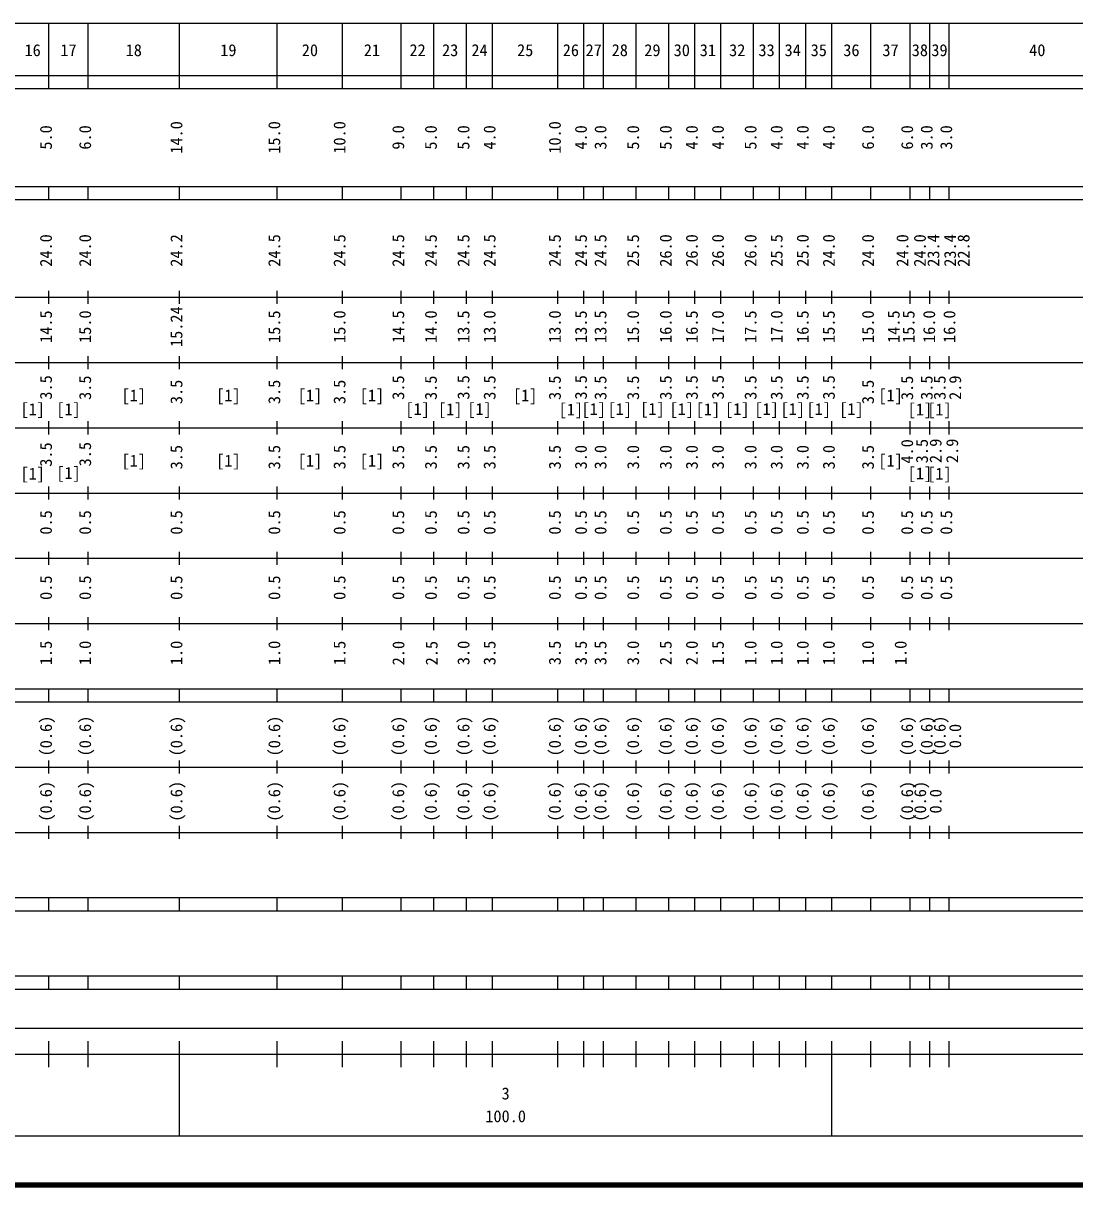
# Model space of a CAD drawing. Units: millimetres on the paper, enlarged 1000 times. Extents: x 40000 to 680000, y 20000 to 380000.
# Drawn here: x 244054 to 405240, y 20000 to 198000 of the extents above; entities that cross this region are included whole.
import ezdxf
from ezdxf.enums import TextEntityAlignment as Align

# ---------------------------------------------------------------- set-up
doc = ezdxf.new("R2010")
doc.units = ezdxf.units.MM
doc.header["$LTSCALE"] = 1000
doc.layers.add('M-TTL', color=2, linetype='Continuous', lineweight=140)
doc.layers.add('M-TTL-BAND', color=7, linetype='Continuous', lineweight=25)
doc.styles.add('ＭＳ ゴシック', font='')
doc.styles.get('ＭＳ ゴシック').set_extended_font_data('MS Gothic')

msp = doc.modelspace()

# ---------------------------------------------------------------- linework, layer by layer
at = {"layer": 'M-TTL'}
msp.add_line((40000, 20000), (680000, 20000), dxfattribs=at)
at = {"layer": 'M-TTL-BAND'}
for p, q in [((68000, 198000), (579000, 198000)), ((248000, 188000), (248000, 198000)), ((254000, 188000), (254000, 198000)), ((268000, 188000), (268000, 198000)), ((283000, 188000), (283000, 198000)), ((293000, 188000), (293000, 198000)), ((302000, 188000), (302000, 198000)), ((307000, 188000), (307000, 198000)), ((312000, 188000), (312000, 198000)), ((316000, 188000), (316000, 198000)), ((326000, 188000), (326000, 198000)), ((330000, 188000), (330000, 198000)), ((333000, 188000), (333000, 198000)), ((338000, 188000), (338000, 198000)), ((343000, 188000), (343000, 198000)), ((347000, 188000), (347000, 198000)), ((351000, 188000), (351000, 198000)), ((356000, 188000), (356000, 198000)), ((360000, 188000), (360000, 198000)), ((364000, 188000), (364000, 198000)), ((368000, 188000), (368000, 198000)), ((374000, 188000), (374000, 198000)), ((380000, 188000), (380000, 198000)), ((383000, 188000), (383000, 198000)), ((386000, 188000), (386000, 198000)), ((40000, 190000), (579000, 190000)), ((40000, 188000), (579000, 188000)), ((40000, 173000), (579000, 173000)), ((248000, 171000), (248000, 173000)), ((254000, 171000), (254000, 173000)), ((268000, 171000), (268000, 173000)), ((283000, 171000), (283000, 173000)), ((293000, 171000), (293000, 173000)), ((302000, 171000), (302000, 173000)), ((307000, 171000), (307000, 173000)), ((312000, 171000), (312000, 173000)), ((316000, 171000), (316000, 173000)), ((326000, 171000), (326000, 173000)), ((330000, 171000), (330000, 173000)), ((333000, 171000), (333000, 173000)), ((338000, 171000), (338000, 173000)), ((343000, 171000), (343000, 173000)), ((347000, 171000), (347000, 173000)), ((351000, 171000), (351000, 173000)), ((356000, 171000), (356000, 173000)), ((360000, 171000), (360000, 173000)), ((364000, 171000), (364000, 173000)), ((368000, 171000), (368000, 173000)), ((374000, 171000), (374000, 173000)), ((380000, 171000), (380000, 173000)), ((383000, 171000), (383000, 173000)), ((386000, 171000), (386000, 173000)), ((40000, 171000), (579000, 171000)), ((248000, 155000), (248000, 157000)), ((254000, 155000), (254000, 157000)), ((268000, 155000), (268000, 157000)), ((283000, 155000), (283000, 157000)), ((293000, 155000), (293000, 157000)), ((302000, 155000), (302000, 157000)), ((307000, 155000), (307000, 157000)), ((312000, 155000), (312000, 157000)), ((316000, 155000), (316000, 157000)), ((326000, 155000), (326000, 157000)), ((330000, 155000), (330000, 157000)), ((333000, 155000), (333000, 157000)), ((338000, 155000), (338000, 157000)), ((343000, 155000), (343000, 157000)), ((347000, 155000), (347000, 157000)), ((351000, 155000), (351000, 157000)), ((356000, 155000), (356000, 157000)), ((360000, 155000), (360000, 157000)), ((364000, 155000), (364000, 157000)), ((368000, 155000), (368000, 157000)), ((374000, 155000), (374000, 157000)), ((380000, 155000), (380000, 157000)), ((383000, 155000), (383000, 157000)), ((386000, 155000), (386000, 157000)), ((40000, 156000), (579000, 156000)), ((46000, 146000), (579000, 146000)), ((248000, 145000), (248000, 147000)), ((254000, 145000), (254000, 147000)), ((268000, 145000), (268000, 147000)), ((283000, 145000), (283000, 147000)), ((293000, 145000), (293000, 147000)), ((302000, 145000), (302000, 147000)), ((307000, 145000), (307000, 147000)), ((312000, 145000), (312000, 147000)), ((316000, 145000), (316000, 147000)), ((326000, 145000), (326000, 147000)), ((330000, 145000), (330000, 147000)), ((333000, 145000), (333000, 147000)), ((338000, 145000), (338000, 147000)), ((343000, 145000), (343000, 147000)), ((347000, 145000), (347000, 147000)), ((351000, 145000), (351000, 147000)), ((356000, 145000), (356000, 147000)), ((360000, 145000), (360000, 147000)), ((364000, 145000), (364000, 147000)), ((368000, 145000), (368000, 147000)), ((374000, 145000), (374000, 147000)), ((380000, 145000), (380000, 147000)), ((383000, 145000), (383000, 147000)), ((386000, 145000), (386000, 147000)), ((52000, 136000), (579000, 136000)), ((248000, 135000), (248000, 137000)), ((254000, 135000), (254000, 137000)), ((268000, 135000), (268000, 137000)), ((283000, 135000), (283000, 137000)), ((293000, 135000), (293000, 137000)), ((302000, 135000), (302000, 137000)), ((307000, 135000), (307000, 137000)), ((312000, 135000), (312000, 137000)), ((316000, 135000), (316000, 137000)), ((326000, 135000), (326000, 137000)), ((330000, 135000), (330000, 137000)), ((333000, 135000), (333000, 137000)), ((338000, 135000), (338000, 137000)), ((343000, 135000), (343000, 137000)), ((347000, 135000), (347000, 137000)), ((351000, 135000), (351000, 137000)), ((356000, 135000), (356000, 137000)), ((360000, 135000), (360000, 137000)), ((364000, 135000), (364000, 137000)), ((368000, 135000), (368000, 137000)), ((374000, 135000), (374000, 137000)), ((380000, 135000), (380000, 137000)), ((383000, 135000), (383000, 137000)), ((386000, 135000), (386000, 137000)), ((248000, 125000), (248000, 127000)), ((254000, 125000), (254000, 127000)), ((268000, 125000), (268000, 127000)), ((283000, 125000), (283000, 127000)), ((293000, 125000), (293000, 127000)), ((302000, 125000), (302000, 127000)), ((307000, 125000), (307000, 127000)), ((312000, 125000), (312000, 127000)), ((316000, 125000), (316000, 127000)), ((326000, 125000), (326000, 127000)), ((330000, 125000), (330000, 127000)), ((333000, 125000), (333000, 127000)), ((338000, 125000), (338000, 127000)), ((343000, 125000), (343000, 127000)), ((347000, 125000), (347000, 127000)), ((351000, 125000), (351000, 127000)), ((356000, 125000), (356000, 127000)), ((360000, 125000), (360000, 127000)), ((364000, 125000), (364000, 127000)), ((368000, 125000), (368000, 127000)), ((374000, 125000), (374000, 127000)), ((380000, 125000), (380000, 127000)), ((383000, 125000), (383000, 127000)), ((386000, 125000), (386000, 127000)), ((46000, 126000), (579000, 126000)), ((52000, 116000), (579000, 116000)), ((248000, 115000), (248000, 117000)), ((254000, 115000), (254000, 117000)), ((268000, 115000), (268000, 117000)), ((283000, 115000), (283000, 117000)), ((293000, 115000), (293000, 117000)), ((302000, 115000), (302000, 117000)), ((307000, 115000), (307000, 117000)), ((312000, 115000), (312000, 117000)), ((316000, 115000), (316000, 117000)), ((326000, 115000), (326000, 117000)), ((330000, 115000), (330000, 117000)), ((333000, 115000), (333000, 117000)), ((338000, 115000), (338000, 117000)), ((343000, 115000), (343000, 117000)), ((347000, 115000), (347000, 117000)), ((351000, 115000), (351000, 117000)), ((356000, 115000), (356000, 117000)), ((360000, 115000), (360000, 117000)), ((364000, 115000), (364000, 117000)), ((368000, 115000), (368000, 117000)), ((374000, 115000), (374000, 117000)), ((380000, 115000), (380000, 117000)), ((383000, 115000), (383000, 117000)), ((386000, 115000), (386000, 117000)), ((248000, 105000), (248000, 107000)), ((254000, 105000), (254000, 107000)), ((268000, 105000), (268000, 107000)), ((283000, 105000), (283000, 107000)), ((293000, 105000), (293000, 107000)), ((302000, 105000), (302000, 107000)), ((307000, 105000), (307000, 107000)), ((312000, 105000), (312000, 107000)), ((316000, 105000), (316000, 107000)), ((326000, 105000), (326000, 107000)), ((330000, 105000), (330000, 107000)), ((333000, 105000), (333000, 107000)), ((338000, 105000), (338000, 107000)), ((343000, 105000), (343000, 107000)), ((347000, 105000), (347000, 107000)), ((351000, 105000), (351000, 107000)), ((356000, 105000), (356000, 107000)), ((360000, 105000), (360000, 107000)), ((364000, 105000), (364000, 107000)), ((368000, 105000), (368000, 107000)), ((374000, 105000), (374000, 107000)), ((380000, 105000), (380000, 107000)), ((383000, 105000), (383000, 107000)), ((386000, 105000), (386000, 107000)), ((46000, 106000), (579000, 106000)), ((40000, 96000), (579000, 96000)), ((248000, 94000), (248000, 96000)), ((254000, 94000), (254000, 96000)), ((268000, 94000), (268000, 96000)), ((283000, 94000), (283000, 96000)), ((293000, 94000), (293000, 96000)), ((302000, 94000), (302000, 96000)), ((307000, 94000), (307000, 96000)), ((312000, 94000), (312000, 96000)), ((316000, 94000), (316000, 96000)), ((326000, 94000), (326000, 96000)), ((330000, 94000), (330000, 96000)), ((333000, 94000), (333000, 96000)), ((338000, 94000), (338000, 96000)), ((343000, 94000), (343000, 96000)), ((347000, 94000), (347000, 96000)), ((351000, 94000), (351000, 96000)), ((356000, 94000), (356000, 96000)), ((360000, 94000), (360000, 96000)), ((364000, 94000), (364000, 96000)), ((368000, 94000), (368000, 96000)), ((374000, 94000), (374000, 96000)), ((380000, 94000), (380000, 96000)), ((383000, 94000), (383000, 96000)), ((386000, 94000), (386000, 96000)), ((40000, 94000), (579000, 94000)), ((49000, 84000), (579000, 84000)), ((248000, 83000), (248000, 85000)), ((254000, 83000), (254000, 85000)), ((268000, 83000), (268000, 85000)), ((283000, 83000), (283000, 85000)), ((293000, 83000), (293000, 85000)), ((302000, 83000), (302000, 85000)), ((307000, 83000), (307000, 85000)), ((312000, 83000), (312000, 85000)), ((316000, 83000), (316000, 85000)), ((326000, 83000), (326000, 85000)), ((330000, 83000), (330000, 85000)), ((333000, 83000), (333000, 85000)), ((338000, 83000), (338000, 85000)), ((343000, 83000), (343000, 85000)), ((347000, 83000), (347000, 85000)), ((351000, 83000), (351000, 85000)), ((356000, 83000), (356000, 85000)), ((360000, 83000), (360000, 85000)), ((364000, 83000), (364000, 85000)), ((368000, 83000), (368000, 85000)), ((374000, 83000), (374000, 85000)), ((380000, 83000), (380000, 85000)), ((383000, 83000), (383000, 85000)), ((386000, 83000), (386000, 85000)), ((248000, 73000), (248000, 75000)), ((254000, 73000), (254000, 75000)), ((268000, 73000), (268000, 75000)), ((283000, 73000), (283000, 75000)), ((293000, 73000), (293000, 75000)), ((302000, 73000), (302000, 75000)), ((307000, 73000), (307000, 75000)), ((312000, 73000), (312000, 75000)), ((316000, 73000), (316000, 75000)), ((326000, 73000), (326000, 75000)), ((330000, 73000), (330000, 75000)), ((333000, 73000), (333000, 75000)), ((338000, 73000), (338000, 75000)), ((343000, 73000), (343000, 75000)), ((347000, 73000), (347000, 75000)), ((351000, 73000), (351000, 75000)), ((356000, 73000), (356000, 75000)), ((360000, 73000), (360000, 75000)), ((364000, 73000), (364000, 75000)), ((368000, 73000), (368000, 75000)), ((374000, 73000), (374000, 75000)), ((380000, 73000), (380000, 75000)), ((383000, 73000), (383000, 75000)), ((386000, 73000), (386000, 75000)), ((40000, 74000), (579000, 74000)), ((40000, 64000), (579000, 64000)), ((248000, 62000), (248000, 64000)), ((254000, 62000), (254000, 64000)), ((268000, 62000), (268000, 64000)), ((283000, 62000), (283000, 64000)), ((293000, 62000), (293000, 64000)), ((302000, 62000), (302000, 64000)), ((307000, 62000), (307000, 64000)), ((312000, 62000), (312000, 64000)), ((316000, 62000), (316000, 64000)), ((326000, 62000), (326000, 64000)), ((330000, 62000), (330000, 64000)), ((333000, 62000), (333000, 64000)), ((338000, 62000), (338000, 64000)), ((343000, 62000), (343000, 64000)), ((347000, 62000), (347000, 64000)), ((351000, 62000), (351000, 64000)), ((356000, 62000), (356000, 64000)), ((360000, 62000), (360000, 64000)), ((364000, 62000), (364000, 64000)), ((368000, 62000), (368000, 64000)), ((374000, 62000), (374000, 64000)), ((380000, 62000), (380000, 64000)), ((383000, 62000), (383000, 64000)), ((386000, 62000), (386000, 64000)), ((40000, 62000), (579000, 62000)), ((40000, 52000), (579000, 52000)), ((248000, 50000), (248000, 52000)), ((254000, 50000), (254000, 52000)), ((268000, 50000), (268000, 52000)), ((283000, 50000), (283000, 52000)), ((293000, 50000), (293000, 52000)), ((302000, 50000), (302000, 52000)), ((307000, 50000), (307000, 52000)), ((312000, 50000), (312000, 52000)), ((316000, 50000), (316000, 52000)), ((326000, 50000), (326000, 52000)), ((330000, 50000), (330000, 52000)), ((333000, 50000), (333000, 52000)), ((338000, 50000), (338000, 52000)), ((343000, 50000), (343000, 52000)), ((347000, 50000), (347000, 52000)), ((351000, 50000), (351000, 52000)), ((356000, 50000), (356000, 52000)), ((360000, 50000), (360000, 52000)), ((364000, 50000), (364000, 52000)), ((368000, 50000), (368000, 52000)), ((374000, 50000), (374000, 52000)), ((380000, 50000), (380000, 52000)), ((383000, 50000), (383000, 52000)), ((386000, 50000), (386000, 52000)), ((40000, 50000), (579000, 50000)), ((71000, 44000), (538000, 44000)), ((248000, 38000), (248000, 42000)), ((254000, 38000), (254000, 42000)), ((268000, 27500), (268000, 42000)), ((283000, 38000), (283000, 42000)), ((293000, 38000), (293000, 42000)), ((302000, 38000), (302000, 42000)), ((307000, 38000), (307000, 42000)), ((312000, 38000), (312000, 42000)), ((316000, 38000), (316000, 42000)), ((326000, 38000), (326000, 42000)), ((330000, 38000), (330000, 42000)), ((333000, 38000), (333000, 42000)), ((338000, 38000), (338000, 42000)), ((343000, 38000), (343000, 42000)), ((347000, 38000), (347000, 42000)), ((351000, 38000), (351000, 42000)), ((356000, 38000), (356000, 42000)), ((360000, 38000), (360000, 42000)), ((364000, 38000), (364000, 42000)), ((368000, 27500), (368000, 42000)), ((374000, 38000), (374000, 42000)), ((380000, 38000), (380000, 42000)), ((383000, 38000), (383000, 42000)), ((386000, 38000), (386000, 42000)), ((40000, 40000), (579000, 40000)), ((68000, 27500), (579000, 27500))]:
    msp.add_line(p, q, dxfattribs=at)

# ---------------------------------------------------------------- texts
at = {"layer": 'M-TTL-BAND', "style": 'ＭＳ ゴシック'}
for s, p in [('16', (245500, 192405)), ('17', (251000, 192405)), ('18', (261000, 192405)), ('19', (275500, 192405)), ('20', (288000, 192405)), ('21', (297500, 192405)), ('22', (304500, 192405)), ('23', (309500, 192405)), ('24', (314000, 192405)), ('25', (321000, 192405)), ('26', (328000, 192405)), ('27', (331500, 192405)), ('28', (335500, 192405)), ('29', (340500, 192405)), ('30', (345000, 192405)), ('31', (349000, 192405)), ('32', (353500, 192405)), ('33', (358000, 192405)), ('34', (362000, 192405)), ('35', (366000, 192405)), ('36', (371000, 192405)), ('37', (377000, 192405)), ('38', (381500, 192405)), ('39', (384500, 192405)), ('40', (399500, 192405)), ('[1]', (261000, 139500)), ('[1]', (275500, 139500)), ('[1]', (288000, 139500)), ('[1]', (297500, 139500)), ('[1]', (321000, 139500)), ('[1]', (377000, 139500)), ('[1]', (245500, 137386)), ('[1]', (251000, 137386)), ('[1]', (304500, 137403)), ('[1]', (309500, 137370)), ('[1]', (314000, 137403)), ('[1]', (328000, 137337)), ('[1]', (331500, 137403)), ('[1]', (335500, 137403)), ('[1]', (340500, 137430)), ('[1]', (345000, 137403)), ('[1]', (349000, 137377)), ('[1]', (353500, 137403)), ('[1]', (358000, 137403)), ('[1]', (362000, 137403)), ('[1]', (366000, 137403)), ('[1]', (371000, 137403)), ('[1]', (381500, 137350)), ('[1]', (384500, 137350)), ('[1]', (261000, 129500)), ('[1]', (275500, 129500)), ('[1]', (288000, 129500)), ('[1]', (297500, 129500)), ('[1]', (377000, 129500)), ('[1]', (245500, 127509)), ('[1]', (251000, 127619)), ('[1]', (381500, 127547)), ('[1]', (384500, 127505)), ('3', (318000, 32523)), ('100.0', (318000, 29033))]:
    msp.add_text(s, height=1833, dxfattribs=at).set_placement(p, align=Align.BOTTOM_CENTER)
for s, p in [('5.0', (249000, 180500)), ('6.0', (255000, 180500)), ('14.0', (269000, 180500)), ('15.0', (284000, 180500)), ('10.0', (294000, 180500)), ('9.0', (303000, 180500)), ('5.0', (308000, 180500)), ('5.0', (313000, 180500)), ('4.0', (317000, 180500)), ('10.0', (327000, 180500)), ('4.0', (331000, 180500)), ('3.0', (334000, 180500)), ('5.0', (339000, 180500)), ('5.0', (344000, 180500)), ('4.0', (348000, 180500)), ('4.0', (352000, 180500)), ('5.0', (357000, 180500)), ('4.0', (361000, 180500)), ('4.0', (365000, 180500)), ('4.0', (369000, 180500)), ('6.0', (375000, 180500)), ('6.0', (381000, 180500)), ('3.0', (384000, 180500)), ('3.0', (387000, 180500)), ('24.2', (269000, 163174)), ('23.4', (385025, 163174)), ('23.4', (387585, 163174)), ('22.8', (389654, 163174)), ('24.0', (249000, 163174)), ('24.0', (255000, 163174)), ('24.5', (284000, 163174)), ('24.5', (294000, 163174)), ('24.5', (303000, 163174)), ('24.5', (308000, 163174)), ('24.5', (313000, 163174)), ('24.5', (317000, 163174)), ('24.5', (327000, 163174)), ('24.5', (331000, 163174)), ('24.5', (334000, 163174)), ('25.5', (339000, 163174)), ('26.0', (344000, 163174)), ('26.0', (348000, 163174)), ('26.0', (352000, 163174)), ('26.0', (357000, 163174)), ('25.5', (361000, 163174)), ('25.0', (365000, 163174)), ('24.0', (369000, 163174)), ('24.0', (375000, 163174)), ('24.0', (380280, 163174)), ('24.0', (382957, 163174)), ('14.5', (249000, 151500)), ('15.0', (255000, 151500)), ('15.24', (269000, 151500)), ('15.5', (284000, 151500)), ('15.0', (294000, 151500)), ('14.5', (303000, 151500)), ('14.0', (308000, 151500)), ('13.5', (313000, 151500)), ('13.0', (317000, 151500)), ('13.0', (327000, 151500)), ('13.5', (331000, 151500)), ('13.5', (334000, 151500)), ('15.0', (339000, 151500)), ('16.0', (344000, 151500)), ('16.5', (348000, 151500)), ('17.0', (352000, 151500)), ('17.5', (357000, 151500)), ('17.0', (361000, 151500)), ('16.5', (365000, 151500)), ('15.5', (369000, 151500)), ('15.0', (375000, 151500)), ('14.5', (378949, 151500)), ('15.5', (381225, 151500)), ('16.0', (384380, 151500)), ('16.0', (387483, 151500)), ('3.5', (249000, 142186)), ('3.5', (255000, 142144)), ('3.5', (269000, 141500)), ('3.5', (284000, 141500)), ('3.5', (294000, 141500)), ('3.5', (303000, 142169)), ('3.5', (308000, 142136)), ('3.5', (313000, 142202)), ('3.5', (317000, 142169)), ('3.5', (327000, 142136)), ('3.5', (331000, 142202)), ('3.5', (334000, 142136)), ('3.5', (339000, 142143)), ('3.5', (344000, 142170)), ('3.5', (348000, 142196)), ('3.5', (352000, 142223)), ('3.5', (357000, 142170)), ('3.5', (361000, 142170)), ('3.5', (365000, 142170)), ('3.5', (369000, 142196)), ('3.5', (375000, 141500)), ('3.5', (381000, 142117)), ('3.5', (384000, 142150)), ('3.5', (386000, 142150)), ('2.9', (388370, 142150)), ('3.5', (249000, 131905)), ('3.5', (255000, 131957)), ('4.0', (381000, 132387)), ('3.5', (383274, 132429)), ('2.9', (385370, 132470)), ('2.9', (387908, 132470)), ('3.5', (269000, 131500)), ('3.5', (284000, 131500)), ('3.5', (294000, 131500)), ('3.5', (303000, 131500)), ('3.5', (308000, 131500)), ('3.5', (313000, 131500)), ('3.5', (317000, 131500)), ('3.5', (327000, 131500)), ('3.0', (331000, 131500)), ('3.0', (334000, 131500)), ('3.0', (339000, 131500)), ('3.0', (344000, 131500)), ('3.0', (348000, 131500)), ('3.0', (352000, 131500)), ('3.0', (357000, 131500)), ('3.0', (361000, 131500)), ('3.0', (365000, 131500)), ('3.0', (369000, 131500)), ('3.5', (375000, 131500)), ('0.5', (249000, 121500)), ('0.5', (255000, 121500)), ('0.5', (269000, 121500)), ('0.5', (284000, 121500)), ('0.5', (294000, 121500)), ('0.5', (303000, 121500)), ('0.5', (308000, 121500)), ('0.5', (313000, 121500)), ('0.5', (317000, 121500)), ('0.5', (327000, 121500)), ('0.5', (331000, 121500)), ('0.5', (334000, 121500)), ('0.5', (339000, 121500)), ('0.5', (344000, 121500)), ('0.5', (348000, 121500)), ('0.5', (352000, 121500)), ('0.5', (357000, 121500)), ('0.5', (361000, 121500)), ('0.5', (365000, 121500)), ('0.5', (369000, 121500)), ('0.5', (375000, 121500)), ('0.5', (381000, 121500)), ('0.5', (384000, 121500)), ('0.5', (387000, 121500)), ('0.5', (249000, 111500)), ('0.5', (255000, 111500)), ('0.5', (269000, 111500)), ('0.5', (284000, 111500)), ('0.5', (294000, 111500)), ('0.5', (303000, 111500)), ('0.5', (308000, 111500)), ('0.5', (313000, 111500)), ('0.5', (317000, 111500)), ('0.5', (327000, 111500)), ('0.5', (331000, 111500)), ('0.5', (334000, 111500)), ('0.5', (339000, 111500)), ('0.5', (344000, 111500)), ('0.5', (348000, 111500)), ('0.5', (352000, 111500)), ('0.5', (357000, 111500)), ('0.5', (361000, 111500)), ('0.5', (365000, 111500)), ('0.5', (369000, 111500)), ('0.5', (375000, 111500)), ('0.5', (381000, 111500)), ('0.5', (384000, 111500)), ('0.5', (387000, 111500)), ('1.5', (249000, 101500)), ('1.0', (255000, 101500)), ('1.0', (269000, 101500)), ('1.0', (284000, 101500)), ('1.5', (294000, 101500)), ('2.0', (303027, 101471)), ('2.5', (308120, 101471)), ('3.0', (313000, 101500)), ('3.5', (317000, 101500)), ('3.5', (327000, 101500)), ('3.5', (331000, 101500)), ('3.5', (334000, 101500)), ('3.0', (339000, 101500)), ('2.5', (344000, 101500)), ('2.0', (348000, 101500)), ('1.5', (352000, 101500)), ('1.0', (357000, 101500)), ('1.0', (361000, 101500)), ('1.0', (365000, 101500)), ('1.0', (369000, 101500)), ('1.0', (375000, 101500)), ('1.0', (380000, 101500)), ('(0.6)', (249000, 88764)), ('(0.6)', (255000, 88764)), ('(0.6)', (269000, 88764)), ('(0.6)', (284000, 88764)), ('(0.6)', (294000, 88764)), ('(0.6)', (303000, 88764)), ('(0.6)', (308000, 88764)), ('(0.6)', (313000, 88764)), ('(0.6)', (317000, 88764)), ('(0.6)', (327000, 88764)), ('(0.6)', (331000, 88764)), ('(0.6)', (334000, 88764)), ('(0.6)', (339000, 88764)), ('(0.6)', (344000, 88764)), ('(0.6)', (348000, 88764)), ('(0.6)', (352000, 88764)), ('(0.6)', (357000, 88764)), ('(0.6)', (361000, 88764)), ('(0.6)', (365000, 88764)), ('(0.6)', (369000, 88764)), ('(0.6)', (375000, 88764)), ('(0.6)', (381000, 88764)), ('(0.6)', (384000, 88764)), ('(0.6)', (386000, 88764)), ('0.0', (388370, 88764)), ('(0.6)', (249000, 78764)), ('(0.6)', (255000, 78764)), ('(0.6)', (269000, 78764)), ('(0.6)', (284000, 78764)), ('(0.6)', (294000, 78764)), ('(0.6)', (303000, 78764)), ('(0.6)', (308000, 78764)), ('(0.6)', (313000, 78764)), ('(0.6)', (317000, 78764)), ('(0.6)', (327000, 78764)), ('(0.6)', (331000, 78764)), ('(0.6)', (334000, 78764)), ('(0.6)', (339000, 78764)), ('(0.6)', (344000, 78764)), ('(0.6)', (348000, 78764)), ('(0.6)', (352000, 78764)), ('(0.6)', (357000, 78764)), ('(0.6)', (361000, 78764)), ('(0.6)', (365000, 78764)), ('(0.6)', (369000, 78764)), ('(0.6)', (375000, 78764)), ('(0.6)', (381000, 78764)), ('(0.6)', (383000, 78764)), ('0.0', (385370, 78764))]:
    msp.add_text(s, height=1833, rotation=90, dxfattribs=at).set_placement(p, align=Align.BOTTOM_CENTER)

doc.saveas('drawing.dxf')
